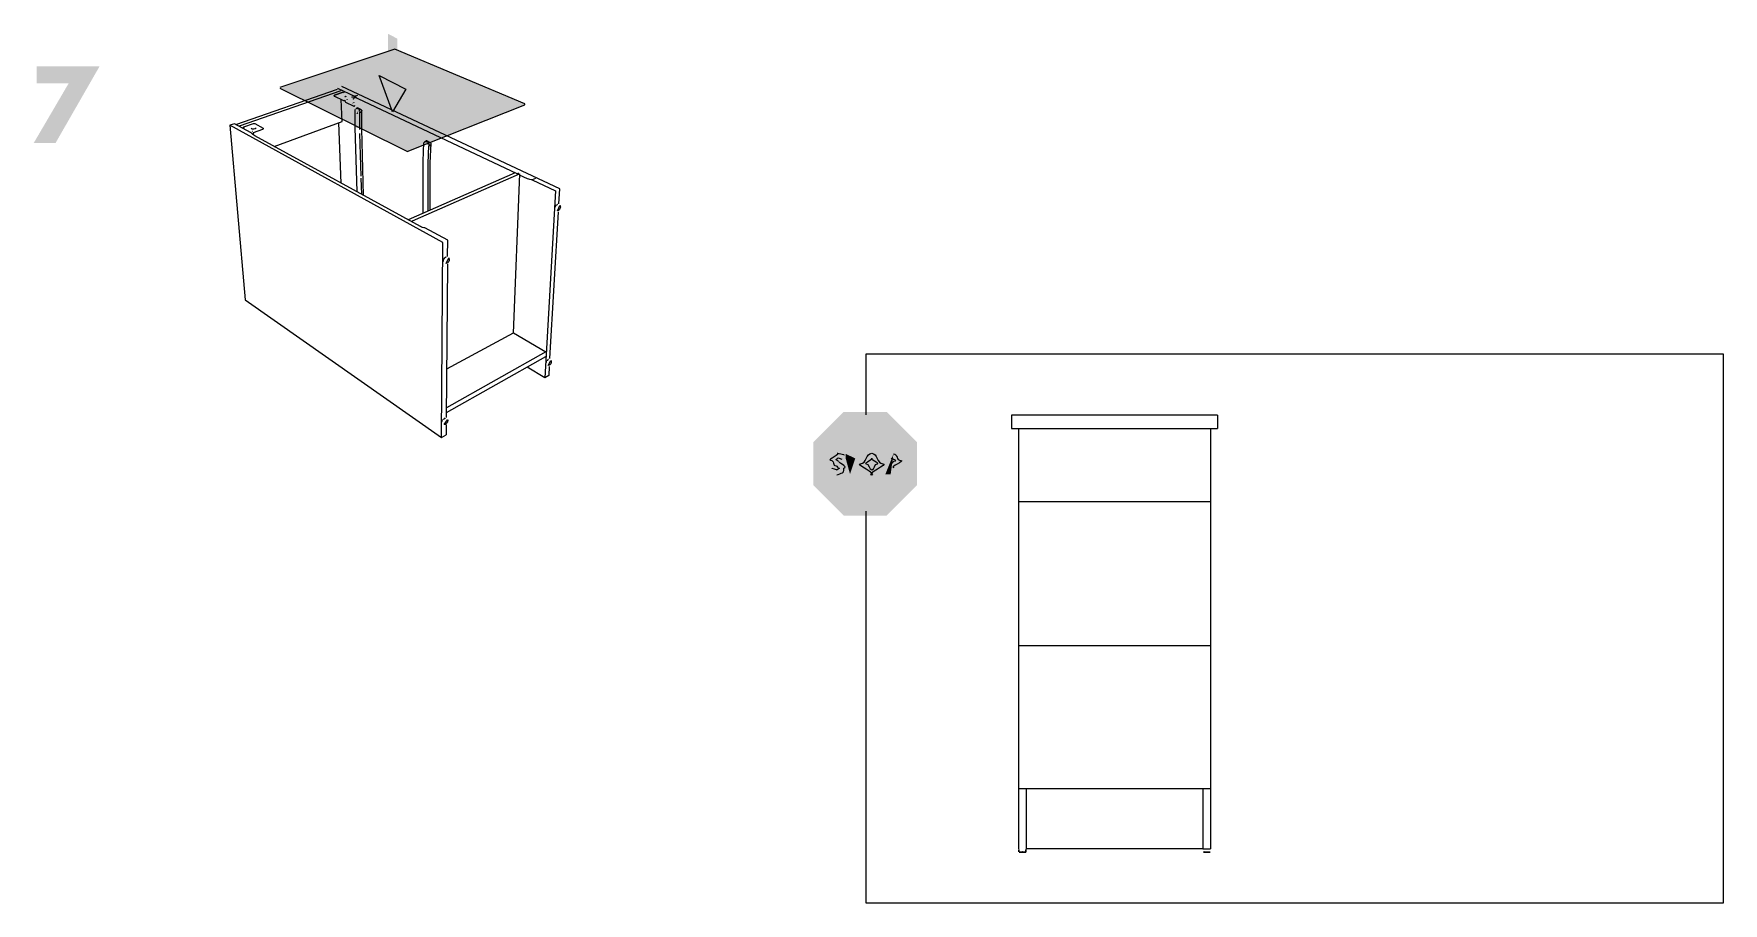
# Model space of a CAD drawing. Header units: metres. Extents: x -27.1 to 47.9, y -10.7 to 6.6.
# Drawn here: x 3.033 to 6.021, y -2.847 to -1.309 of the extents above; entities that cross this region are included whole.
import ezdxf

# ---------------------------------------------------------------- set-up
doc = ezdxf.new("R2010")
doc.units = ezdxf.units.M
doc.header["$MEASUREMENT"] = 0
doc.layers.add('PDF_Working_Num_Penna__1_Num_Penna__1_Num_Penna__1_Num_Penna__1_Num_Penna__1_Num_Penna__1', color=7, linetype='Continuous', lineweight=18, true_color=0xd1d2d4)
doc.layers.add('PDF_Working_Num_Penna__7_Num_Penna__7_Num_Penna__7_Num_Penna__7_Num_Penna__7_Num_Penna__7', color=7, linetype='Continuous', lineweight=18)

msp = doc.modelspace()

# ---------------------------------------------------------------- hatches: boundary and pattern name
at = {"layer": 'PDF_Working_Num_Penna__1_Num_Penna__1_Num_Penna__1_Num_Penna__1_Num_Penna__1_Num_Penna__1', "linetype": 'Continuous', "lineweight": 18, "true_color": 0xd1d2d4}
msp.add_hatch(color=254, dxfattribs=at).paths.add_polyline_path([(3.9014, -1.434), (3.6715, -1.3371), (3.4689, -1.4053), (3.6938, -1.5166)])
at = {"layer": 'PDF_Working_Num_Penna__7_Num_Penna__7_Num_Penna__7_Num_Penna__7_Num_Penna__7_Num_Penna__7', "linetype": 'Continuous', "lineweight": 18}
for points in [[(3.6598, -1.4147), (3.6764, -1.4235), (3.6764, -1.3179), (3.6598, -1.3092)], [(3.0948, -1.3968), (3.0331, -1.5022), (3.0717, -1.5022), (3.1493, -1.367), (3.0383, -1.367), (3.0383, -1.3968)], [(3.6677, -1.4473), (3.6913, -1.4073), (3.6442, -1.383)], [(4.4657, -1.9781), (4.412, -2.0318), (4.412, -2.1078), (4.4657, -2.1616), (4.5417, -2.1616), (4.5955, -2.1078), (4.5955, -2.0318), (4.5417, -1.9781)], [(4.4692, -2.0603), (4.4769, -2.0883), (4.4862, -2.0603), (4.4692, -2.0524)], [(4.5488, -2.0883), (4.5537, -2.0524), (4.5395, -2.0883)]]:
    msp.add_hatch(color=7, dxfattribs=at).paths.add_polyline_path(points)

# ---------------------------------------------------------------- linework, layer by layer
at = {"layer": 'PDF_Working_Num_Penna__7_Num_Penna__7_Num_Penna__7_Num_Penna__7_Num_Penna__7_Num_Penna__7', "color": 7, "linetype": 'Continuous', "lineweight": 18, "flags": 128}
for points in [[(3.6715, -1.3366), (3.4686, -1.4044)], [(3.6937, -1.5174), (3.9018, -1.4347), (3.9019, -1.4331), (3.6715, -1.3366)], [(3.9619, -1.6101), (3.9634, -1.5832), (3.5778, -1.4027)], [(3.3907, -1.4695), (3.5705, -1.4072)], [(3.5764, -1.41), (3.3965, -1.4726)], [(3.6937, -1.5174), (3.4688, -1.406)], [(3.5704, -1.4052), (3.6006, -1.4195)], [(3.5785, -1.4646), (3.577, -1.4255)], [(3.6015, -1.4747), (3.6016, -1.443)], [(3.6096, -1.4787), (3.6098, -1.448)], [(3.6131, -1.4775), (3.6134, -1.4445)], [(3.7544, -2.0234), (3.7565, -1.6785), (3.38, -1.4711)], [(3.4215, -1.4838), (3.4382, -1.4779)], [(3.4585, -1.5085), (3.5785, -1.4646)], [(3.5771, -1.5735), (3.5728, -1.4667)], [(3.6052, -1.5889), (3.6015, -1.4747)], [(3.6121, -1.561), (3.6098, -1.4858)], [(3.6166, -1.5952), (3.6131, -1.4774)], [(3.7218, -1.5344), (3.723, -1.5015)], [(3.7308, -1.5388), (3.7321, -1.5069)], [(3.7344, -1.5375), (3.7358, -1.5033), (3.7357, -1.5035), (3.7355, -1.5037), (3.7353, -1.5038)], [(3.7221, -1.6264), (3.7218, -1.5344)], [(3.7309, -1.6226), (3.7308, -1.5388)], [(3.7344, -1.621), (3.7344, -1.5375)], [(3.6131, -1.5933), (3.6122, -1.5646)], [(3.8844, -1.5553), (3.6951, -1.6382)], [(3.7029, -1.6425), (3.7029, -1.6402), (3.8924, -1.5569)], [(3.8924, -1.5569), (3.881, -1.8385)], [(3.9148, -1.5674), (3.9557, -1.5867)], [(3.9557, -1.5867), (3.9369, -1.9179)], [(3.9458, -1.8836), (3.961, -1.6244)], [(3.765, -1.717), (3.7627, -1.9882)], [(3.7635, -1.9018), (3.8815, -1.8383)], [(3.8815, -1.8383), (3.939, -1.8721)], [(3.9385, -1.8806), (3.7628, -1.9799)], [(3.939, -1.8721), (3.7629, -1.971)], [(4.5052, -1.9835), (4.5052, -1.8756), (6.0214, -1.8756), (6.0214, -2.8473), (4.5052, -2.8473), (4.5052, -2.1537)], [(3.9369, -1.9179), (3.9059, -1.8991)], [(3.945, -1.8975), (3.944, -1.9138), (3.9369, -1.9179)], [(3.7626, -2.0012), (3.7625, -2.0187)], [(5.1268, -1.9839), (4.7627, -1.9839), (4.7627, -2.0077), (5.1268, -2.0077)], [(5.1268, -1.9839), (5.1268, -2.0077)], [(4.7748, -2.0077), (4.7748, -2.7512)], [(5.1147, -2.0077), (5.1147, -2.7512)], [(5.1135, -2.1373), (4.7762, -2.1373)], [(5.1135, -2.3922), (4.7762, -2.3922)], [(4.7762, -2.6445), (5.1135, -2.6445)], [(4.7884, -2.6445), (4.7884, -2.7512)], [(5.1011, -2.6445), (5.1011, -2.7512), (5.1147, -2.7512)], [(4.7884, -2.7503), (5.1011, -2.7503)]]:
    msp.add_lwpolyline(points, dxfattribs=at)
for points in [[(3.6677, -1.4473), (3.6442, -1.383), (3.6913, -1.4073)], [(3.5645, -1.4193), (3.5645, -1.4185), (3.5645, -1.4182), (3.5648, -1.418), (3.565, -1.4179)], [(3.5649, -1.4197), (3.5646, -1.4196)], [(3.5651, -1.4178), (3.5802, -1.4126)], [(3.5819, -1.4134), (3.5817, -1.4133), (3.5816, -1.4132)], [(3.582, -1.4134), (3.5823, -1.4134)], [(3.5874, -1.4258), (3.5873, -1.4254)], [(3.5957, -1.4195), (3.5955, -1.4196), (3.5955, -1.4198)], [(3.5957, -1.4195), (3.5978, -1.4188)], [(3.5963, -1.4221), (3.5963, -1.4223), (3.5964, -1.4225), (3.5964, -1.4226)], [(3.5975, -1.4314), (3.5983, -1.4317)], [(3.5981, -1.4188), (3.5984, -1.4191), (3.5985, -1.4192), (3.5985, -1.4194)], [(3.5991, -1.4249), (3.5989, -1.4246), (3.5988, -1.4243), (3.5986, -1.4241), (3.5984, -1.4238), (3.5982, -1.4236)], [(3.5988, -1.4215), (3.5987, -1.4213)], [(3.6004, -1.4221), (3.5992, -1.4215)], [(3.5993, -1.4256), (3.5992, -1.4253)], [(3.5995, -1.4315), (3.5994, -1.4312), (3.5994, -1.431)], [(3.6007, -1.4226), (3.6007, -1.4224), (3.6006, -1.4223)], [(3.5994, -1.437), (3.5997, -1.4371)], [(3.5999, -1.437), (3.6006, -1.4368), (3.6009, -1.4366), (3.6011, -1.4363), (3.6011, -1.4361), (3.6012, -1.4359)], [(3.6035, -1.4419), (3.6033, -1.4419), (3.6031, -1.442), (3.6029, -1.4421), (3.6027, -1.4421), (3.6026, -1.4422)], [(3.6042, -1.4406), (3.6038, -1.4417)], [(3.6052, -1.4505), (3.6052, -1.4502)], [(3.6058, -1.4484), (3.606, -1.4483)], [(3.6072, -1.451), (3.6072, -1.4508)], [(3.6085, -1.4444), (3.6082, -1.4442)], [(3.6087, -1.4445), (3.6089, -1.4447), (3.6091, -1.445)], [(3.609, -1.4456), (3.6088, -1.4459), (3.6088, -1.4461), (3.6089, -1.4463), (3.609, -1.4464)], [(3.6103, -1.4481), (3.6116, -1.4476), (3.6117, -1.4475), (3.612, -1.4472), (3.6121, -1.4471)], [(3.613, -1.444), (3.6129, -1.444), (3.6127, -1.4439), (3.6124, -1.4439)], [(3.6128, -1.445), (3.6126, -1.445), (3.6124, -1.445)], [(3.6134, -1.4445), (3.6133, -1.4447), (3.613, -1.4449)], [(3.6134, -1.4445), (3.6133, -1.4443)], [(3.4041, -1.475), (3.4042, -1.4759)], [(3.4063, -1.4752), (3.4065, -1.475), (3.4065, -1.4748)], [(3.4165, -1.4829), (3.4163, -1.483), (3.4162, -1.4832)], [(3.4197, -1.482), (3.4195, -1.482), (3.4192, -1.4819)], [(3.4206, -1.4865), (3.4208, -1.4864), (3.421, -1.4863), (3.4212, -1.4861), (3.4213, -1.4859), (3.4215, -1.4857), (3.4215, -1.4854), (3.4216, -1.4852)], [(3.439, -1.4772), (3.4389, -1.4774), (3.4388, -1.4776), (3.4386, -1.4777), (3.4384, -1.4778)], [(3.6051, -1.474), (3.6047, -1.474), (3.6044, -1.474)], [(3.6131, -1.4775), (3.613, -1.4777), (3.6128, -1.4779), (3.6126, -1.4779)], [(3.7232, -1.5012), (3.7231, -1.5013)], [(3.7251, -1.5003), (3.7249, -1.5004), (3.7247, -1.5005), (3.7245, -1.5005), (3.7243, -1.5006), (3.7241, -1.5007)], [(3.7303, -1.503), (3.7305, -1.5031), (3.7303, -1.5029), (3.7301, -1.5027)], [(3.7305, -1.5031), (3.7308, -1.5033), (3.731, -1.5036), (3.7311, -1.5039), (3.7313, -1.5042)], [(3.7312, -1.5043), (3.7311, -1.5046), (3.731, -1.5048), (3.7311, -1.5051), (3.7312, -1.5053)], [(3.7326, -1.507), (3.734, -1.5065), (3.7341, -1.5064), (3.7342, -1.5063), (3.7344, -1.5061), (3.7345, -1.5059)], [(3.7345, -1.5025), (3.7342, -1.5024), (3.734, -1.5023)], [(3.7354, -1.5027), (3.7352, -1.5026), (3.735, -1.5026), (3.7348, -1.5025)], [(3.7353, -1.5038), (3.7351, -1.5038), (3.7349, -1.5038)], [(3.7358, -1.5033), (3.7358, -1.503), (3.7356, -1.5028)], [(3.888, -1.557), (3.8904, -1.5559)], [(3.9565, -1.6132), (3.9564, -1.6134), (3.9562, -1.6136)], [(3.9569, -1.6127), (3.9568, -1.6129)], [(3.9574, -1.6123), (3.9572, -1.6124), (3.9571, -1.6126)], [(3.9579, -1.6119), (3.9577, -1.612), (3.9575, -1.6122)], [(3.9583, -1.6116), (3.9582, -1.6117)], [(3.9588, -1.6114), (3.9586, -1.6115)], [(3.9592, -1.6112), (3.9591, -1.6113)], [(3.9546, -1.6174), (3.9545, -1.6177)], [(3.9545, -1.618), (3.9545, -1.6183)], [(3.9547, -1.6169), (3.9546, -1.6171), (3.9546, -1.6173)], [(3.9547, -1.6168), (3.9548, -1.6167)], [(3.9551, -1.6156), (3.955, -1.6157), (3.955, -1.616)], [(3.9554, -1.6149), (3.9553, -1.6151), (3.9552, -1.6154)], [(3.9557, -1.6143), (3.9556, -1.6145), (3.9555, -1.6148)], [(3.9561, -1.6138), (3.956, -1.6139), (3.9558, -1.6142)], [(3.7574, -1.7108), (3.7573, -1.7109), (3.7573, -1.7112)], [(3.7573, -1.7114), (3.7573, -1.7116), (3.7573, -1.7118)], [(3.7575, -1.7102), (3.7574, -1.7103), (3.7574, -1.7106)], [(3.7575, -1.7101), (3.7575, -1.7099)], [(3.7579, -1.7088), (3.7578, -1.7089), (3.7577, -1.7093)], [(3.7582, -1.7081), (3.7581, -1.7083), (3.758, -1.7086)], [(3.7586, -1.7075), (3.7584, -1.7077), (3.7583, -1.7079)], [(3.759, -1.7069), (3.7588, -1.707), (3.7587, -1.7073)], [(3.7594, -1.7063), (3.7592, -1.7064), (3.7591, -1.7067)], [(3.7598, -1.7058), (3.7597, -1.7059)], [(3.7603, -1.7053), (3.7602, -1.7054), (3.76, -1.7056)], [(3.7608, -1.7049), (3.7607, -1.705), (3.7605, -1.7052)], [(3.7613, -1.7046), (3.7611, -1.7047)], [(3.7618, -1.7043), (3.7616, -1.7044)], [(3.7623, -1.7041), (3.7621, -1.7042)], [(3.9389, -1.8916), (3.9389, -1.8918)], [(3.939, -1.891), (3.939, -1.8912)], [(3.9392, -1.8905), (3.9391, -1.8906)], [(3.9392, -1.8904), (3.9393, -1.8903)], [(3.9397, -1.8893), (3.9395, -1.8894), (3.9395, -1.8897)], [(3.94, -1.8887), (3.9398, -1.8889), (3.9398, -1.8891)], [(3.9404, -1.8881), (3.9402, -1.8883), (3.9401, -1.8885)], [(3.9407, -1.8876), (3.9406, -1.8878), (3.9404, -1.888)], [(3.9412, -1.8871), (3.941, -1.8873), (3.9409, -1.8875)], [(3.9416, -1.8867), (3.9414, -1.8868)], [(3.9421, -1.8863), (3.9419, -1.8864), (3.9417, -1.8866)], [(3.9425, -1.886), (3.9424, -1.8861)], [(3.943, -1.8857), (3.9428, -1.8858)], [(3.9434, -1.8856), (3.9432, -1.8856)], [(3.7551, -1.9955), (3.755, -1.9957), (3.755, -1.9959)], [(3.7552, -1.9949), (3.7551, -1.995), (3.7551, -1.9953)], [(3.7554, -1.9943), (3.7553, -1.9945)], [(3.7554, -1.9943), (3.7555, -1.9941)], [(3.7561, -1.9931), (3.756, -1.9932), (3.7558, -1.9935)], [(3.7565, -1.9925), (3.7563, -1.9927), (3.7562, -1.9929)], [(3.7569, -1.9919), (3.7567, -1.9921), (3.7566, -1.9923)], [(3.7579, -1.991), (3.7577, -1.9911), (3.7575, -1.9913), (3.7574, -1.9914), (3.7572, -1.9916), (3.757, -1.9918)], [(3.7584, -1.9906), (3.7582, -1.9906)], [(3.7589, -1.9902), (3.7587, -1.9903), (3.7585, -1.9905)], [(3.7594, -1.9899), (3.7592, -1.99)], [(3.7599, -1.9897), (3.7597, -1.9898)], [(3.7604, -1.9895), (3.7602, -1.9896)], [(3.7608, -1.9894), (3.7607, -1.9895)], [(4.7754, -2.7525), (4.7754, -2.7566)], [(4.7878, -2.7568), (4.7875, -2.7568), (4.7873, -2.7568), (4.787, -2.7568), (4.7866, -2.7568), (4.7862, -2.7568), (4.7858, -2.7568), (4.7852, -2.7568), (4.7847, -2.7568), (4.7841, -2.7568), (4.7835, -2.7568), (4.7829, -2.7568), (4.7823, -2.7568), (4.7816, -2.7568), (4.781, -2.7568), (4.7804, -2.7568), (4.7797, -2.7568), (4.7791, -2.7568), (4.7786, -2.7568), (4.778, -2.7568), (4.7775, -2.7568), (4.7771, -2.7568), (4.7766, -2.7568), (4.7763, -2.7568), (4.776, -2.7568), (4.7758, -2.7568)], [(4.7877, -2.7569), (4.7874, -2.7569), (4.7872, -2.7569), (4.7869, -2.7569), (4.7865, -2.7569), (4.7861, -2.7569), (4.7857, -2.7569), (4.7852, -2.7569), (4.7847, -2.7569), (4.7841, -2.7569), (4.7835, -2.7569), (4.7829, -2.7569), (4.7823, -2.7569), (4.7816, -2.7569), (4.781, -2.7569), (4.7804, -2.7569), (4.7798, -2.7569), (4.7792, -2.7569), (4.7786, -2.7569), (4.7781, -2.7569), (4.7776, -2.7569), (4.7771, -2.7569), (4.7767, -2.7569), (4.7764, -2.7569), (4.7761, -2.7569), (4.7759, -2.7569)], [(4.7816, -2.7566), (4.7818, -2.7566)], [(4.7873, -2.7525), (4.7875, -2.7525)], [(4.7878, -2.7567), (4.7879, -2.7525)], [(5.1141, -2.7568), (5.1138, -2.7568), (5.1135, -2.7568), (5.1132, -2.7568), (5.1129, -2.7568), (5.1125, -2.7568), (5.112, -2.7568), (5.1115, -2.7568), (5.111, -2.7568), (5.1104, -2.7568), (5.1098, -2.7568), (5.1092, -2.7568), (5.1085, -2.7568), (5.1079, -2.7568), (5.1073, -2.7568), (5.1066, -2.7568), (5.106, -2.7568), (5.1054, -2.7568), (5.1048, -2.7568), (5.1043, -2.7568), (5.1038, -2.7568), (5.1033, -2.7568), (5.1029, -2.7568), (5.1026, -2.7568), (5.1023, -2.7568), (5.102, -2.7568)], [(5.114, -2.7569), (5.1137, -2.7569), (5.1135, -2.7569), (5.1132, -2.7569), (5.1128, -2.7569), (5.1124, -2.7569), (5.112, -2.7569), (5.1115, -2.7569), (5.1109, -2.7569), (5.1104, -2.7569), (5.1098, -2.7569), (5.1092, -2.7569), (5.1085, -2.7569), (5.1079, -2.7569), (5.1073, -2.7569), (5.1066, -2.7569), (5.106, -2.7569), (5.1054, -2.7569), (5.1049, -2.7569), (5.1043, -2.7569), (5.1038, -2.7569), (5.1034, -2.7569), (5.103, -2.7569), (5.1027, -2.7569), (5.1024, -2.7569), (5.1021, -2.7569)], [(5.103, -2.7566), (5.1032, -2.7566)], [(5.1079, -2.7566), (5.1081, -2.7566)]]:
    msp.add_lwpolyline(points, close=True, dxfattribs=at)
for points in [[(3.5649, -1.4197), (3.5797, -1.4268, 0.177969), (3.5823, -1.4269), (3.5834, -1.4265), (3.5834, -1.4277, 0.259699), (3.5846, -1.4299), (3.5994, -1.437)], [(3.888, -1.557), (3.607, -1.4244, -0.098908), (3.6006, -1.4195), (3.6063, -1.4175)], [(3.7651, -1.703), (3.7654, -1.6744), (3.725, -1.6523, -0.137305), (3.7169, -1.6502), (3.424, -1.4896, -0.091391), (3.4177, -1.4842), (3.3884, -1.4682), (3.38, -1.4711), (3.407, -1.7801), (3.7544, -2.0234), (3.7625, -2.0187)], [(3.4041, -1.475), (3.4041, -1.4748), (3.4041, -1.4746), (3.4042, -1.4744), (3.4043, -1.4742), (3.4045, -1.4741), (3.4046, -1.474), (3.4048, -1.4739), (3.4215, -1.468, -0.187781), (3.4241, -1.4681), (3.4386, -1.4759), (3.4387, -1.476), (3.4389, -1.4762), (3.439, -1.4772)], [(3.9206, -1.5649), (3.9148, -1.5674, -0.134196), (3.9065, -1.5657), (3.8923, -1.559)]]:
    msp.add_lwpolyline(points, format="xyb", dxfattribs=at)
for points in [[(3.5852, -1.4197), (3.5851, -1.4198), (3.5849, -1.42), (3.5847, -1.4202), (3.5845, -1.4204), (3.5842, -1.4205), (3.5839, -1.4207), (3.5836, -1.4208), (3.5834, -1.4208), (3.5831, -1.4209, -0.246304)], [(3.6122, -1.4438), (3.6119, -1.4438), (3.6118, -1.4437), (3.6117, -1.4435), (3.6116, -1.4433), (3.6114, -1.4431), (3.6066, -1.4405, 0.216434), (3.6042, -1.4406)], [(3.7339, -1.5022), (3.7338, -1.5019), (3.7335, -1.5017), (3.7282, -1.4988, 0.211672), (3.7257, -1.4989), (3.7263, -1.4997)], [(3.9638, -1.6128), (3.964, -1.6129, -0.447233), (3.9596, -1.6222)], [(3.7671, -1.7058), (3.7672, -1.7059), (3.7674, -1.706, -0.446833), (3.7626, -1.7158)], [(3.9479, -1.8873), (3.9481, -1.8875, -0.433038), (3.9432, -1.896)], [(3.765, -1.9919), (3.7652, -1.9921, -0.433578), (3.7591, -2.0005)]]:
    msp.add_lwpolyline(points, format="xyb", close=True, dxfattribs=at)
at = {"layer": 'PDF_Working_Num_Penna__7_Num_Penna__7_Num_Penna__7_Num_Penna__7_Num_Penna__7_Num_Penna__7', "color": 7, "linetype": 'Continuous', "lineweight": 18}
msp.add_arc((3.4216, -1.4696), 0.00774, 236.5815, 311.1681, dxfattribs=at)
for points in [[(4.4548, -2.0515), (4.462, -2.0515), (4.4352, -2.0635), (4.4424, -2.0635)], [(4.466, -2.0544), (4.4697, -2.0544), (4.4512, -2.0515), (4.4548, -2.0515)], [(4.4521, -2.0623), (4.4541, -2.0623), (4.4544, -2.0593), (4.4562, -2.0593)], [(4.4562, -2.0593), (4.4584, -2.0593), (4.4601, -2.0616), (4.4623, -2.0616)], [(4.4955, -2.0697), (4.5063, -2.0697), (4.505, -2.0512), (4.5153, -2.0512)], [(4.5153, -2.0603), (4.5208, -2.0603), (4.5002, -2.0697), (4.5052, -2.0697)], [(4.5254, -2.0697), (4.5304, -2.0697), (4.5097, -2.0603), (4.5153, -2.0603)], [(4.5153, -2.0512), (4.5256, -2.0512), (4.5243, -2.0697), (4.5351, -2.0697)], [(4.5571, -2.0645), (4.5616, -2.0645), (4.5467, -2.0599), (4.5504, -2.0599)], [(4.5537, -2.0524), (4.5614, -2.0524), (4.5585, -2.0642), (4.5668, -2.0642)], [(4.4533, -2.0813), (4.4565, -2.0813), (4.4419, -2.0776), (4.445, -2.0776)], [(4.4424, -2.0635), (4.4494, -2.0635), (4.4461, -2.0736), (4.4521, -2.0736)], [(4.4563, -2.0657), (4.458, -2.0657), (4.4501, -2.0623), (4.4521, -2.0623)], [(4.4578, -2.0777), (4.4603, -2.0777), (4.4511, -2.0813), (4.4533, -2.0813)], [(4.4521, -2.0736), (4.4542, -2.0736), (4.4552, -2.0777), (4.4578, -2.0777)], [(4.4675, -2.0762), (4.4733, -2.0762), (4.4535, -2.0664), (4.4587, -2.0664)], [(4.4536, -2.0892), (4.4572, -2.0892), (4.4601, -2.0859), (4.4638, -2.0859)], [(4.4638, -2.0859), (4.4675, -2.0859), (4.4639, -2.0762), (4.4675, -2.0762)], [(4.5153, -2.0894), (4.5268, -2.0894), (4.4839, -2.0697), (4.4955, -2.0697)], [(4.5351, -2.0697), (4.5467, -2.0697), (4.5038, -2.0894), (4.5153, -2.0894)], [(4.5052, -2.0697), (4.5114, -2.0697), (4.5098, -2.0804), (4.5153, -2.0804)], [(4.5153, -2.0804), (4.5209, -2.0804), (4.5193, -2.0697), (4.5254, -2.0697)], [(4.5668, -2.0642), (4.5752, -2.0642), (4.5459, -2.0764), (4.5541, -2.0764)], [(4.5504, -2.0689), (4.5537, -2.0689), (4.5527, -2.0645), (4.5571, -2.0645)]]:
    msp.add_open_spline(points, degree=3, dxfattribs=at)

doc.saveas('drawing.dxf')
